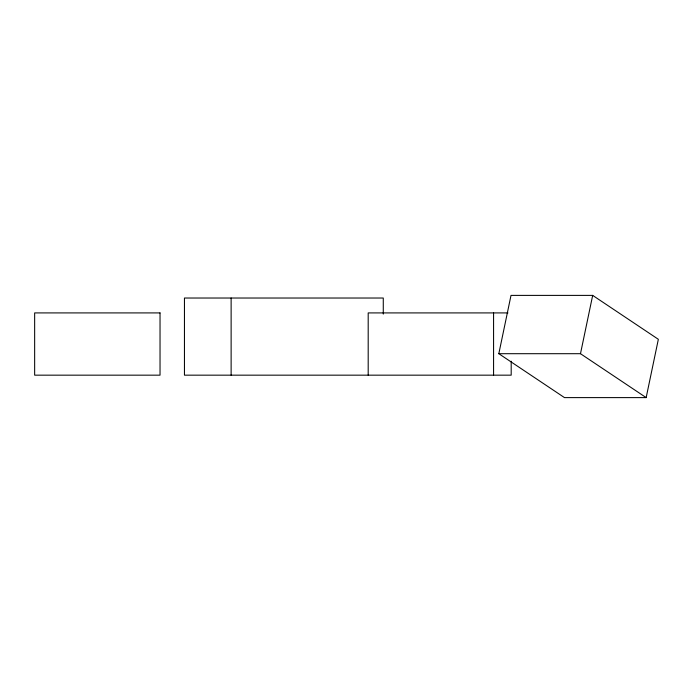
<?xml version="1.0" encoding="UTF-8"?>
<svg xmlns="http://www.w3.org/2000/svg" width="693" height="693" viewBox="0 0 693 693"><rect width="100%" height="100%" fill="white"/><g stroke="black" fill="none" stroke-linecap="round" stroke-linejoin="round"><path stroke-width="1.04" d="M498.821 353.699L511.01 295.391L592.68 295.391L658.35 339.301L646.162 397.609L564.492 397.609L498.821 353.699L580.483 353.699L646.162 397.609M580.483 353.699L592.68 295.391M507.952 312.915L368.191 312.915L368.191 375.164M511.191 361.218L511.191 375.164L184.451 375.164L184.451 298.025L383.272 298.025L383.272 314.102M493.572 312.915L493.572 375.164M231.124 298.025L231.124 375.164M160.031 312.915L34.65 312.915L34.65 375.164L160.031 375.164L160.031 312.915"/></g></svg>
